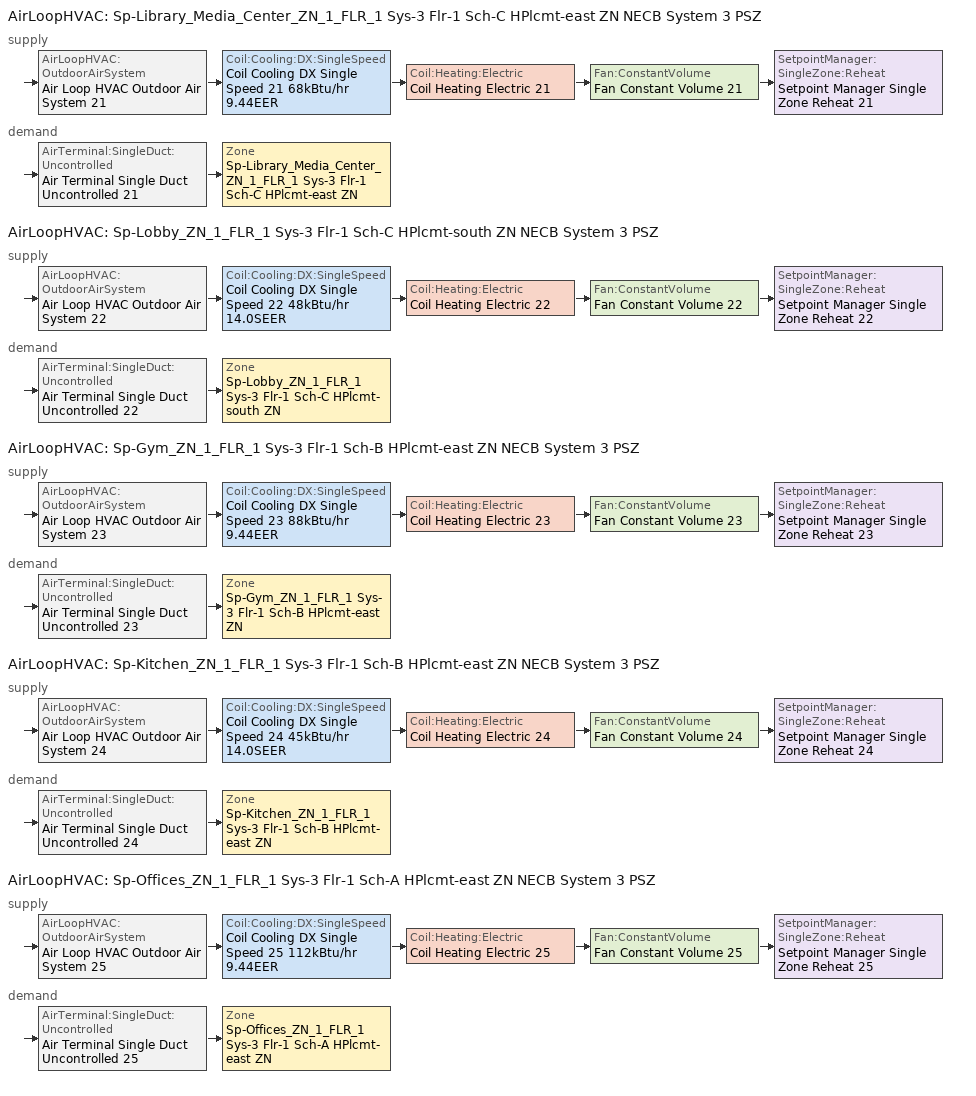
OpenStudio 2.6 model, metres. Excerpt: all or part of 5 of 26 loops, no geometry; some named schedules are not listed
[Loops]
AirLoopHVAC 'Sp-Library_Media_Center_ZN_1_FLR_1 Sys-3 Flr-1 Sch-C HPlcmt-east ZN NECB System 3 PSZ'
 supply: AirLoopHVAC:OutdoorAirSystem 'Air Loop HVAC Outdoor Air System 21' > Coil:Cooling:DX:SingleSpeed 'Coil Cooling DX Single Speed 21 68kBtu/hr 9.44EER' > Coil:Heating:Electric 'Coil Heating Electric 21' > Fan:ConstantVolume 'Fan Constant Volume 21' > SetpointManager:SingleZone:Reheat 'Setpoint Manager Single Zone Reheat 21'
 demand: AirTerminal:SingleDuct:Uncontrolled 'Air Terminal Single Duct Uncontrolled 21' > Zone 'Sp-Library_Media_Center_ZN_1_FLR_1 Sys-3 Flr-1 Sch-C HPlcmt-east ZN'
AirLoopHVAC 'Sp-Lobby_ZN_1_FLR_1 Sys-3 Flr-1 Sch-C HPlcmt-south ZN NECB System 3 PSZ'
 supply: AirLoopHVAC:OutdoorAirSystem 'Air Loop HVAC Outdoor Air System 22' > Coil:Cooling:DX:SingleSpeed 'Coil Cooling DX Single Speed 22 48kBtu/hr 14.0SEER' > Coil:Heating:Electric 'Coil Heating Electric 22' > Fan:ConstantVolume 'Fan Constant Volume 22' > SetpointManager:SingleZone:Reheat 'Setpoint Manager Single Zone Reheat 22'
 demand: AirTerminal:SingleDuct:Uncontrolled 'Air Terminal Single Duct Uncontrolled 22' > Zone 'Sp-Lobby_ZN_1_FLR_1 Sys-3 Flr-1 Sch-C HPlcmt-south ZN'
AirLoopHVAC 'Sp-Gym_ZN_1_FLR_1 Sys-3 Flr-1 Sch-B HPlcmt-east ZN NECB System 3 PSZ'
 supply: AirLoopHVAC:OutdoorAirSystem 'Air Loop HVAC Outdoor Air System 23' > Coil:Cooling:DX:SingleSpeed 'Coil Cooling DX Single Speed 23 88kBtu/hr 9.44EER' > Coil:Heating:Electric 'Coil Heating Electric 23' > Fan:ConstantVolume 'Fan Constant Volume 23' > SetpointManager:SingleZone:Reheat 'Setpoint Manager Single Zone Reheat 23'
 demand: AirTerminal:SingleDuct:Uncontrolled 'Air Terminal Single Duct Uncontrolled 23' > Zone 'Sp-Gym_ZN_1_FLR_1 Sys-3 Flr-1 Sch-B HPlcmt-east ZN'
AirLoopHVAC 'Sp-Kitchen_ZN_1_FLR_1 Sys-3 Flr-1 Sch-B HPlcmt-east ZN NECB System 3 PSZ'
 supply: AirLoopHVAC:OutdoorAirSystem 'Air Loop HVAC Outdoor Air System 24' > Coil:Cooling:DX:SingleSpeed 'Coil Cooling DX Single Speed 24 45kBtu/hr 14.0SEER' > Coil:Heating:Electric 'Coil Heating Electric 24' > Fan:ConstantVolume 'Fan Constant Volume 24' > SetpointManager:SingleZone:Reheat 'Setpoint Manager Single Zone Reheat 24'
 demand: AirTerminal:SingleDuct:Uncontrolled 'Air Terminal Single Duct Uncontrolled 24' > Zone 'Sp-Kitchen_ZN_1_FLR_1 Sys-3 Flr-1 Sch-B HPlcmt-east ZN'
AirLoopHVAC 'Sp-Offices_ZN_1_FLR_1 Sys-3 Flr-1 Sch-A HPlcmt-east ZN NECB System 3 PSZ'
 supply: AirLoopHVAC:OutdoorAirSystem 'Air Loop HVAC Outdoor Air System 25' > Coil:Cooling:DX:SingleSpeed 'Coil Cooling DX Single Speed 25 112kBtu/hr 9.44EER' > Coil:Heating:Electric 'Coil Heating Electric 25' > Fan:ConstantVolume 'Fan Constant Volume 25' > SetpointManager:SingleZone:Reheat 'Setpoint Manager Single Zone Reheat 25'
 demand: AirTerminal:SingleDuct:Uncontrolled 'Air Terminal Single Duct Uncontrolled 25' > Zone 'Sp-Offices_ZN_1_FLR_1 Sys-3 Flr-1 Sch-A HPlcmt-east ZN'
[Sizing:Zone] Zone Cooling Design Supply Air Temperature Input Method=SupplyAirTemperature; Zone Cooling Design Supply Air Temperature {C}=13; Zone Cooling Design Supply Air Temperature Difference {deltaC}=11.11; Zone Heating Design Supply Air Temperature Input Method=SupplyAirTemperature; Zone Heating Design Supply Air Temperature {C}=43; Zone Heating Design Supply Air Temperature Difference {deltaC}=11.11; Zone Cooling Design Supply Air Humidity Ratio {kg-H2O/kg-air}=0.0085; Zone Heating Design Supply Air Humidity Ratio {kg-H2O/kg-air}=0.008; Zone Heating Sizing Factor=1.3; Zone Cooling Sizing Factor=1.1; Cooling Design Air Flow Method=DesignDay; Heating Design Air Flow Method=DesignDay; Account for Dedicated Outdoor Air System=No; Dedicated Outdoor Air System Control Strategy=NeutralSupplyAir; Dedicated Outdoor Air Low Setpoint Temperature for Design {C}=autosize; Dedicated Outdoor Air High Setpoint Temperature for Design {C}=autosize
Sp-Library_Media_Center_ZN_1_FLR_1 Sys-3 Flr-1 Sch-C HPlcmt-east ZN; Sp-Lobby_ZN_1_FLR_1 Sys-3 Flr-1 Sch-C HPlcmt-south ZN; Sp-Gym_ZN_1_FLR_1 Sys-3 Flr-1 Sch-B HPlcmt-east ZN; Sp-Kitchen_ZN_1_FLR_1 Sys-3 Flr-1 Sch-B HPlcmt-east ZN; Sp-Offices_ZN_1_FLR_1 Sys-3 Flr-1 Sch-A HPlcmt-east ZN
[Zone equipment]
Sp-Library_Media_Center_ZN_1_FLR_1 Sys-3 Flr-1 Sch-C HPlcmt-east ZN: Air Terminal Single Duct Uncontrolled 21, Zone HVAC Baseboard Convective Electric 21
Sp-Lobby_ZN_1_FLR_1 Sys-3 Flr-1 Sch-C HPlcmt-south ZN: Air Terminal Single Duct Uncontrolled 22, Zone HVAC Baseboard Convective Electric 22
Sp-Gym_ZN_1_FLR_1 Sys-3 Flr-1 Sch-B HPlcmt-east ZN: Air Terminal Single Duct Uncontrolled 23, Zone HVAC Baseboard Convective Electric 23
Sp-Kitchen_ZN_1_FLR_1 Sys-3 Flr-1 Sch-B HPlcmt-east ZN: Air Terminal Single Duct Uncontrolled 24, Zone HVAC Baseboard Convective Electric 24
Sp-Offices_ZN_1_FLR_1 Sys-3 Flr-1 Sch-A HPlcmt-east ZN: Air Terminal Single Duct Uncontrolled 25, Zone HVAC Baseboard Convective Electric 25
[AirLoopHVAC] Design Supply Air Flow Rate {m3/s}=AutoSize
Name | Availability Schedule
Sp-Library_Media_Center_ZN_1_FLR_1 Sys-3 Flr-1 Sch-C HPlcmt-east ZN NECB System 3 PSZ | Sp-Library_Media_Center_ZN_1_FLR_1 Sys-3 Flr-1 Sch-C HPlcmt-east ZN NECB System 3 PSZ Occ Sch
Sp-Lobby_ZN_1_FLR_1 Sys-3 Flr-1 Sch-C HPlcmt-south ZN NECB System 3 PSZ | Sp-Lobby_ZN_1_FLR_1 Sys-3 Flr-1 Sch-C HPlcmt-south ZN NECB System 3 PSZ Occ Sch
Sp-Gym_ZN_1_FLR_1 Sys-3 Flr-1 Sch-B HPlcmt-east ZN NECB System 3 PSZ | Sp-Gym_ZN_1_FLR_1 Sys-3 Flr-1 Sch-B HPlcmt-east ZN NECB System 3 PSZ Occ Sch
Sp-Kitchen_ZN_1_FLR_1 Sys-3 Flr-1 Sch-B HPlcmt-east ZN NECB System 3 PSZ | Sp-Kitchen_ZN_1_FLR_1 Sys-3 Flr-1 Sch-B HPlcmt-east ZN NECB System 3 PSZ Occ Sch
Sp-Offices_ZN_1_FLR_1 Sys-3 Flr-1 Sch-A HPlcmt-east ZN NECB System 3 PSZ | Sp-Offices_ZN_1_FLR_1 Sys-3 Flr-1 Sch-A HPlcmt-east ZN NECB System 3 PSZ Occ Sch
[Sizing:System] Type of Load to Size On=Sensible; Design Outdoor Air Flow Rate {m3/s}=Autosize; Minimum System Air Flow Ratio=1; Preheat Design Temperature {C}=7; Preheat Design Humidity Ratio {kg-H2O/kg-Air}=0.008; Precool Design Temperature {C}=13; Precool Design Humidity Ratio {kg-H2O/kg-Air}=0.008; Central Cooling Design Supply Air Temperature {C}=13; Central Heating Design Supply Air Temperature {C}=43; Sizing Option=NonCoincident; 100% Outdoor Air in Cooling=No; 100% Outdoor Air in Heating=No; Central Cooling Design Supply Air Humidity Ratio {kg-H2O/kg-Air}=0.0085; Central Heating Design Supply Air Humidity Ratio {kg-H2O/kg-Air}=0.008; Cooling Design Air Flow Method=DesignDay; Cooling Design Air Flow Rate {m3/s}=0; Heating Design Air Flow Method=DesignDay; Heating Design Air Flow Rate {m3/s}=0; System Outdoor Air Method=ZoneSum; Zone Maximum Outdoor Air Fraction=1; Cooling Supply Air Flow Rate Per Floor Area {m3/s-m2}=0.00996765; Cooling Fraction of Autosized Cooling Supply Air Flow Rate=1; Cooling Supply Air Flow Rate Per Unit Cooling Capacity {m3/s-W}=3.94755e-05; Heating Supply Air Flow Rate Per Floor Area {m3/s-m2}=0.00996765; Heating Fraction of Autosized Heating Supply Air Flow Rate=1; Heating Fraction of Autosized Cooling Supply Air Flow Rate=1; Heating Supply Air Flow Rate Per Unit Heating Capacity {m3/s-W}=3.15882e-05; Cooling Design Capacity Method=CoolingDesignCapacity; Cooling Design Capacity {W}=autosize; Cooling Design Capacity Per Floor Area {W/m2}=234.7; Fraction of Autosized Cooling Design Capacity=1; Heating Design Capacity Method=HeatingDesignCapacity; Heating Design Capacity {W}=autosize; Heating Design Capacity Per Floor Area {W/m2}=157; Fraction of Autosized Heating Design Capacity=1; Central Cooling Capacity Control Method=OnOff
Sp-Library_Media_Center_ZN_1_FLR_1 Sys-3 Flr-1 Sch-C HPlcmt-east ZN NECB System 3 PSZ; Sp-Lobby_ZN_1_FLR_1 Sys-3 Flr-1 Sch-C HPlcmt-south ZN NECB System 3 PSZ; Sp-Gym_ZN_1_FLR_1 Sys-3 Flr-1 Sch-B HPlcmt-east ZN NECB System 3 PSZ; Sp-Kitchen_ZN_1_FLR_1 Sys-3 Flr-1 Sch-B HPlcmt-east ZN NECB System 3 PSZ; Sp-Offices_ZN_1_FLR_1 Sys-3 Flr-1 Sch-A HPlcmt-east ZN NECB System 3 PSZ
[Fan:ConstantVolume] Availability Schedule=Always On Discrete; Fan Efficiency=0.39975; Pressure Rise {Pa}=640; Maximum Flow Rate {m3/s}=AutoSize; Motor Efficiency=0.615
Fan Constant Volume 21; Fan Constant Volume 22; Fan Constant Volume 23; Fan Constant Volume 24; Fan Constant Volume 25
[Coil:Heating:Electric] Availability Schedule=Always On Discrete
Coil Heating Electric 21; Coil Heating Electric 22; Coil Heating Electric 23; Coil Heating Electric 24; Coil Heating Electric 25
[Coil:Cooling:DX:SingleSpeed] Availability Schedule=Always On Discrete; Rated Total Cooling Capacity {W}=autosize; Rated Sensible Heat Ratio=autosize; Rated Air Flow Rate {m3/s}=autosize; Rated Evaporator Fan Power Per Volume Flow Rate {W/(m3/s)}=773.3; Total Cooling Capacity Function of Temperature Curve=DXCOOL-NECB2011-REF-CAPFT; Total Cooling Capacity Function of Flow Fraction Curve=DXCOOL-NECB2011-REF-CAPFFLOW; Energy Input Ratio Function of Temperature Curve=DXCOOL-NECB2011-REF-COOLEIRFT; Energy Input Ratio Function of Flow Fraction Curve=DXCOOL-NECB2011-REF-COOLEIRFFLOW; Part Load Fraction Correlation Curve=DXCOOL-NECB2011-REF-COOLPLFFPLR; Condenser Type=AirCooled; Evaporative Condenser Effectiveness=0; Evaporative Condenser Air Flow Rate {m3/s}=Autosize; Evaporative Condenser Pump Rated Power Consumption {W}=Autosize; Crankcase Heater Capacity {W}=0; Maximum Outdoor Dry-Bulb Temperature for Crankcase Heater Operation {C}=0; Basin Heater Capacity {W/K}=0; Basin Heater Setpoint Temperature {C}=10
Name | Rated COP {W/W}
Coil Cooling DX Single Speed 21 68kBtu/hr 9.44EER | 3.24111
Coil Cooling DX Single Speed 22 48kBtu/hr 14.0SEER; Coil Cooling DX Single Speed 24 45kBtu/hr 14.0SEER | 3.8248
Coil Cooling DX Single Speed 23 88kBtu/hr 9.44EER | 3.25548
Coil Cooling DX Single Speed 25 112kBtu/hr 9.44EER | 3.27371
[Controller:OutdoorAir] Minimum Outdoor Air Flow Rate {m3/s}=autosize; Maximum Outdoor Air Flow Rate {m3/s}=Autosize; Economizer Control Action Type=ModulateFlow; Lockout Type=NoLockout; Minimum Limit Type=FixedMinimum; High Humidity Control=No; Heat Recovery Bypass Control Type=BypassWhenWithinEconomizerLimits
Name | Economizer Control Type | Economizer Maximum Limit Dry-Bulb Temperature {C} | Economizer Maximum Limit Enthalpy {J/kg} | Economizer Minimum Limit Dry-Bulb Temperature {C} | Minimum Outdoor Air Schedule | Controller Mechanical Ventilation
Controller Outdoor Air 21 | NoEconomizer | 28 | 64000 | -100 | Sp-Library_Media_Center_ZN_1_FLR_1 Sys-3 Flr-1 Sch-C HPlcmt-east ZN NECB System 3 PSZ Occ Sch | Controller Mechanical Ventilation 21
Controller Outdoor Air 22 | NoEconomizer | 28 | 64000 | -100 | Sp-Lobby_ZN_1_FLR_1 Sys-3 Flr-1 Sch-C HPlcmt-south ZN NECB System 3 PSZ Occ Sch | Controller Mechanical Ventilation 22
Controller Outdoor Air 23 | DifferentialEnthalpy |  |  |  | Sp-Gym_ZN_1_FLR_1 Sys-3 Flr-1 Sch-B HPlcmt-east ZN NECB System 3 PSZ Occ Sch | Controller Mechanical Ventilation 23
Controller Outdoor Air 24 | NoEconomizer | 28 | 64000 | -100 | Sp-Kitchen_ZN_1_FLR_1 Sys-3 Flr-1 Sch-B HPlcmt-east ZN NECB System 3 PSZ Occ Sch | Controller Mechanical Ventilation 24
Controller Outdoor Air 25 | DifferentialEnthalpy |  |  |  | Sp-Offices_ZN_1_FLR_1 Sys-3 Flr-1 Sch-A HPlcmt-east ZN NECB System 3 PSZ Occ Sch | Controller Mechanical Ventilation 25
[Controller:MechanicalVentilation] Availability Schedule=Always On Discrete; System Outdoor Air Method=ZoneSum
Controller Mechanical Ventilation 21; Controller Mechanical Ventilation 22; Controller Mechanical Ventilation 23; Controller Mechanical Ventilation 24; Controller Mechanical Ventilation 25
[AirLoopHVAC:OutdoorAirSystem]
Name | Controller
Air Loop HVAC Outdoor Air System 21 | Controller Outdoor Air 21
Air Loop HVAC Outdoor Air System 22 | Controller Outdoor Air 22
Air Loop HVAC Outdoor Air System 23 | Controller Outdoor Air 23
Air Loop HVAC Outdoor Air System 24 | Controller Outdoor Air 24
Air Loop HVAC Outdoor Air System 25 | Controller Outdoor Air 25
[SetpointManager:SingleZone:Reheat] Minimum Supply Air Temperature {C}=13; Maximum Supply Air Temperature {C}=43
Name | Control Zone
Setpoint Manager Single Zone Reheat 21 | Sp-Library_Media_Center_ZN_1_FLR_1 Sys-3 Flr-1 Sch-C HPlcmt-east ZN
Setpoint Manager Single Zone Reheat 22 | Sp-Lobby_ZN_1_FLR_1 Sys-3 Flr-1 Sch-C HPlcmt-south ZN
Setpoint Manager Single Zone Reheat 23 | Sp-Gym_ZN_1_FLR_1 Sys-3 Flr-1 Sch-B HPlcmt-east ZN
Setpoint Manager Single Zone Reheat 24 | Sp-Kitchen_ZN_1_FLR_1 Sys-3 Flr-1 Sch-B HPlcmt-east ZN
Setpoint Manager Single Zone Reheat 25 | Sp-Offices_ZN_1_FLR_1 Sys-3 Flr-1 Sch-A HPlcmt-east ZN
[AirTerminal:SingleDuct:Uncontrolled] Availability Schedule=Always On Discrete; Maximum Air Flow Rate {m3/s}=AutoSize
Air Terminal Single Duct Uncontrolled 21; Air Terminal Single Duct Uncontrolled 22; Air Terminal Single Duct Uncontrolled 23; Air Terminal Single Duct Uncontrolled 24; Air Terminal Single Duct Uncontrolled 25
[ZoneHVAC:Baseboard:Convective:Electric] Availability Schedule=Always On Discrete; Nominal Capacity {W}=autosize; Efficiency=1
Zone HVAC Baseboard Convective Electric 21; Zone HVAC Baseboard Convective Electric 22; Zone HVAC Baseboard Convective Electric 23; Zone HVAC Baseboard Convective Electric 24; Zone HVAC Baseboard Convective Electric 25
[Schedule:Ruleset]
Name | Default Day Schedule | Summer Design Day Schedule | Winter Design Day Schedule
Sp-Gym_ZN_1_FLR_1 Sys-3 Flr-1 Sch-B HPlcmt-east ZN NECB System 3 PSZ Occ Sch | Sp-Gym_ZN_1_FLR_1 Sys-3 Flr-1 Sch-B HPlcmt-east ZN NECB System 3 PSZ Occ Sch Default | Sp-Gym_ZN_1_FLR_1 Sys-3 Flr-1 Sch-B HPlcmt-east ZN NECB System 3 PSZ Occ Sch Summer Design Day | Sp-Gym_ZN_1_FLR_1 Sys-3 Flr-1 Sch-B HPlcmt-east ZN NECB System 3 PSZ Occ Sch Winter Design Day
Sp-Kitchen_ZN_1_FLR_1 Sys-3 Flr-1 Sch-B HPlcmt-east ZN NECB System 3 PSZ Occ Sch | Sp-Kitchen_ZN_1_FLR_1 Sys-3 Flr-1 Sch-B HPlcmt-east ZN NECB System 3 PSZ Occ Sch Default | Sp-Kitchen_ZN_1_FLR_1 Sys-3 Flr-1 Sch-B HPlcmt-east ZN NECB System 3 PSZ Occ Sch Summer Design Day | Sp-Kitchen_ZN_1_FLR_1 Sys-3 Flr-1 Sch-B HPlcmt-east ZN NECB System 3 PSZ Occ Sch Winter Design Day
Sp-Library_Media_Center_ZN_1_FLR_1 Sys-3 Flr-1 Sch-C HPlcmt-east ZN NECB System 3 PSZ Occ Sch | Sp-Library_Media_Center_ZN_1_FLR_1 Sys-3 Flr-1 Sch-C HPlcmt-east ZN NECB System 3 PSZ Occ Sch Default | Sp-Library_Media_Center_ZN_1_FLR_1 Sys-3 Flr-1 Sch-C HPlcmt-east ZN NECB System 3 PSZ Occ Sch Summer Design Day | Sp-Library_Media_Center_ZN_1_FLR_1 Sys-3 Flr-1 Sch-C HPlcmt-east ZN NECB System 3 PSZ Occ Sch Winter Design Day
Sp-Lobby_ZN_1_FLR_1 Sys-3 Flr-1 Sch-C HPlcmt-south ZN NECB System 3 PSZ Occ Sch | Sp-Lobby_ZN_1_FLR_1 Sys-3 Flr-1 Sch-C HPlcmt-south ZN NECB System 3 PSZ Occ Sch Default | Sp-Lobby_ZN_1_FLR_1 Sys-3 Flr-1 Sch-C HPlcmt-south ZN NECB System 3 PSZ Occ Sch Summer Design Day | Sp-Lobby_ZN_1_FLR_1 Sys-3 Flr-1 Sch-C HPlcmt-south ZN NECB System 3 PSZ Occ Sch Winter Design Day
Sp-Offices_ZN_1_FLR_1 Sys-3 Flr-1 Sch-A HPlcmt-east ZN NECB System 3 PSZ Occ Sch | Sp-Offices_ZN_1_FLR_1 Sys-3 Flr-1 Sch-A HPlcmt-east ZN NECB System 3 PSZ Occ Sch Default | Sp-Offices_ZN_1_FLR_1 Sys-3 Flr-1 Sch-A HPlcmt-east ZN NECB System 3 PSZ Occ Sch Summer Design Day | Sp-Offices_ZN_1_FLR_1 Sys-3 Flr-1 Sch-A HPlcmt-east ZN NECB System 3 PSZ Occ Sch Winter Design Day
[Schedule:Day]
Sp-Library_Media_Center_ZN_1_FLR_1 Sys-3 Flr-1 Sch-C HPlcmt-east ZN NECB System 3 PSZ Occ Sch Default; Sp-Library_Media_Center_ZN_1_FLR_1 Sys-3 Flr-1 Sch-C HPlcmt-east ZN NECB System 3 PSZ Occ Sch Winter Design Day; Sp-Library_Media_Center_ZN_1_FLR_1 Sys-3 Flr-1 Sch-C HPlcmt-east ZN NECB System 3 PSZ Occ Sch Summer Design Day; Sp-Lobby_ZN_1_FLR_1 Sys-3 Flr-1 Sch-C HPlcmt-south ZN NECB System 3 PSZ Occ Sch Default; Sp-Lobby_ZN_1_FLR_1 Sys-3 Flr-1 Sch-C HPlcmt-south ZN NECB System 3 PSZ Occ Sch Winter Design Day; Sp-Lobby_ZN_1_FLR_1 Sys-3 Flr-1 Sch-C HPlcmt-south ZN NECB System 3 PSZ Occ Sch Summer Design Day: 24, 0, 1
[Schedule:Rule] Date Specification Type=DateRange; Start Month=1; Start Day=1; End Month=12
Name | Schedule Ruleset | Rule Order | Day Schedule | Apply Monday | End Day | Apply Tuesday | Apply Wednesday | Apply Thursday | Apply Friday | Apply Saturday | Apply Sunday
Sp-Library_Media_Center_ZN_1_FLR_1 Sys-3 Flr-1 Sch-C HPlcmt-east ZN NECB System 3 PSZ Occ Sch Monday Rule | Sp-Library_Media_Center_ZN_1_FLR_1 Sys-3 Flr-1 Sch-C HPlcmt-east ZN NECB System 3 PSZ Occ Sch | 6 | Sp-Library_Media_Center_ZN_1_FLR_1 Sys-3 Flr-1 Sch-C HPlcmt-east ZN NECB System 3 PSZ Occ Sch Monday | Yes | 25
Sp-Library_Media_Center_ZN_1_FLR_1 Sys-3 Flr-1 Sch-C HPlcmt-east ZN NECB System 3 PSZ Occ Sch Tuesday Rule | Sp-Library_Media_Center_ZN_1_FLR_1 Sys-3 Flr-1 Sch-C HPlcmt-east ZN NECB System 3 PSZ Occ Sch | 5 | Sp-Library_Media_Center_ZN_1_FLR_1 Sys-3 Flr-1 Sch-C HPlcmt-east ZN NECB System 3 PSZ Occ Sch Tuesday |  | 26 | Yes
Sp-Library_Media_Center_ZN_1_FLR_1 Sys-3 Flr-1 Sch-C HPlcmt-east ZN NECB System 3 PSZ Occ Sch Wednesday Rule | Sp-Library_Media_Center_ZN_1_FLR_1 Sys-3 Flr-1 Sch-C HPlcmt-east ZN NECB System 3 PSZ Occ Sch | 4 | Sp-Library_Media_Center_ZN_1_FLR_1 Sys-3 Flr-1 Sch-C HPlcmt-east ZN NECB System 3 PSZ Occ Sch Wednesday |  | 27 |  | Yes
Sp-Library_Media_Center_ZN_1_FLR_1 Sys-3 Flr-1 Sch-C HPlcmt-east ZN NECB System 3 PSZ Occ Sch Thursday Rule | Sp-Library_Media_Center_ZN_1_FLR_1 Sys-3 Flr-1 Sch-C HPlcmt-east ZN NECB System 3 PSZ Occ Sch | 3 | Sp-Library_Media_Center_ZN_1_FLR_1 Sys-3 Flr-1 Sch-C HPlcmt-east ZN NECB System 3 PSZ Occ Sch Thursday |  | 28 |  |  | Yes
Sp-Library_Media_Center_ZN_1_FLR_1 Sys-3 Flr-1 Sch-C HPlcmt-east ZN NECB System 3 PSZ Occ Sch Friday Rule | Sp-Library_Media_Center_ZN_1_FLR_1 Sys-3 Flr-1 Sch-C HPlcmt-east ZN NECB System 3 PSZ Occ Sch | 2 | Sp-Library_Media_Center_ZN_1_FLR_1 Sys-3 Flr-1 Sch-C HPlcmt-east ZN NECB System 3 PSZ Occ Sch Friday |  | 29 |  |  |  | Yes
Sp-Library_Media_Center_ZN_1_FLR_1 Sys-3 Flr-1 Sch-C HPlcmt-east ZN NECB System 3 PSZ Occ Sch Saturday Rule | Sp-Library_Media_Center_ZN_1_FLR_1 Sys-3 Flr-1 Sch-C HPlcmt-east ZN NECB System 3 PSZ Occ Sch | 1 | Sp-Library_Media_Center_ZN_1_FLR_1 Sys-3 Flr-1 Sch-C HPlcmt-east ZN NECB System 3 PSZ Occ Sch Saturday |  | 30 |  |  |  |  | Yes
Sp-Library_Media_Center_ZN_1_FLR_1 Sys-3 Flr-1 Sch-C HPlcmt-east ZN NECB System 3 PSZ Occ Sch Sunday Rule | Sp-Library_Media_Center_ZN_1_FLR_1 Sys-3 Flr-1 Sch-C HPlcmt-east ZN NECB System 3 PSZ Occ Sch | 0 | Sp-Library_Media_Center_ZN_1_FLR_1 Sys-3 Flr-1 Sch-C HPlcmt-east ZN NECB System 3 PSZ Occ Sch Sunday |  | 31 |  |  |  |  |  | Yes
Sp-Lobby_ZN_1_FLR_1 Sys-3 Flr-1 Sch-C HPlcmt-south ZN NECB System 3 PSZ Occ Sch Monday Rule | Sp-Lobby_ZN_1_FLR_1 Sys-3 Flr-1 Sch-C HPlcmt-south ZN NECB System 3 PSZ Occ Sch | 6 | Sp-Lobby_ZN_1_FLR_1 Sys-3 Flr-1 Sch-C HPlcmt-south ZN NECB System 3 PSZ Occ Sch Monday | Yes | 25
Sp-Lobby_ZN_1_FLR_1 Sys-3 Flr-1 Sch-C HPlcmt-south ZN NECB System 3 PSZ Occ Sch Tuesday Rule | Sp-Lobby_ZN_1_FLR_1 Sys-3 Flr-1 Sch-C HPlcmt-south ZN NECB System 3 PSZ Occ Sch | 5 | Sp-Lobby_ZN_1_FLR_1 Sys-3 Flr-1 Sch-C HPlcmt-south ZN NECB System 3 PSZ Occ Sch Tuesday |  | 26 | Yes
Sp-Lobby_ZN_1_FLR_1 Sys-3 Flr-1 Sch-C HPlcmt-south ZN NECB System 3 PSZ Occ Sch Wednesday Rule | Sp-Lobby_ZN_1_FLR_1 Sys-3 Flr-1 Sch-C HPlcmt-south ZN NECB System 3 PSZ Occ Sch | 4 | Sp-Lobby_ZN_1_FLR_1 Sys-3 Flr-1 Sch-C HPlcmt-south ZN NECB System 3 PSZ Occ Sch Wednesday |  | 27 |  | Yes
Sp-Lobby_ZN_1_FLR_1 Sys-3 Flr-1 Sch-C HPlcmt-south ZN NECB System 3 PSZ Occ Sch Thursday Rule | Sp-Lobby_ZN_1_FLR_1 Sys-3 Flr-1 Sch-C HPlcmt-south ZN NECB System 3 PSZ Occ Sch | 3 | Sp-Lobby_ZN_1_FLR_1 Sys-3 Flr-1 Sch-C HPlcmt-south ZN NECB System 3 PSZ Occ Sch Thursday |  | 28 |  |  | Yes
Sp-Lobby_ZN_1_FLR_1 Sys-3 Flr-1 Sch-C HPlcmt-south ZN NECB System 3 PSZ Occ Sch Friday Rule | Sp-Lobby_ZN_1_FLR_1 Sys-3 Flr-1 Sch-C HPlcmt-south ZN NECB System 3 PSZ Occ Sch | 2 | Sp-Lobby_ZN_1_FLR_1 Sys-3 Flr-1 Sch-C HPlcmt-south ZN NECB System 3 PSZ Occ Sch Friday |  | 29 |  |  |  | Yes
[Schedule:Constant]
Always On Discrete: Value=1
[Curve:Biquadratic] Minimum Value of x=13; Maximum Value of x=24; Minimum Value of y=24; Maximum Value of y=46
Name | Coefficient1 Constant | Coefficient2 x | Coefficient3 x**2 | Coefficient4 y | Coefficient5 y**2 | Coefficient6 x*y
DXCOOL-NECB2011-REF-CAPFT | 0.867905 | 0.0142459 | 0.00055436 | -0.0075575 | 3.3e-05 | -0.0001918
DXCOOL-NECB2011-REF-COOLEIRFT | 0.116936 | 0.0284933 | -0.0004112 | 0.0214108 | 0.00016103 | -0.0006791
[Curve:Quadratic] Coefficient1 Constant=1; Coefficient2 x=0; Coefficient3 x**2=0; Minimum Value of x=0; Maximum Value of x=1
DXCOOL-NECB2011-REF-CAPFFLOW; DXCOOL-NECB2011-REF-COOLEIRFFLOW
[Curve:Cubic]
DXCOOL-NECB2011-REF-COOLPLFFPLR: Coefficient1 Constant=0.0277; Coefficient2 x=4.9151; Coefficient3 x**2=-8.184; Coefficient4 x**3=4.2702; Minimum Value of x=0.7; Maximum Value of x=1
